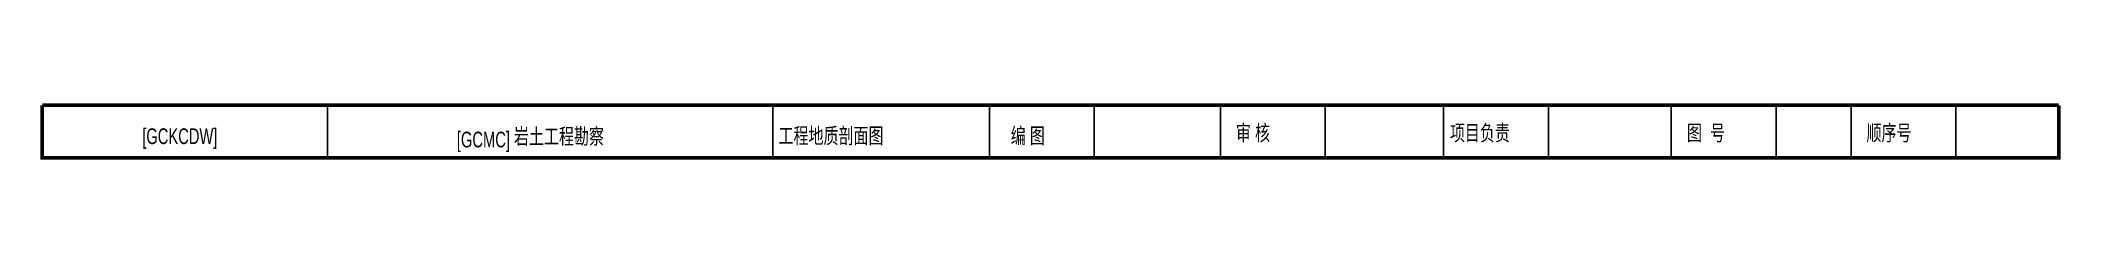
# Model space of a CAD drawing. Extents: x -385 to 0, y 0 to 10.
import ezdxf
from ezdxf.enums import TextEntityAlignment as Align

# ---------------------------------------------------------------- set-up
doc = ezdxf.new("R2010")
doc.units = 0
doc.header["$MEASUREMENT"] = 0
doc.layers.get('0').update_dxf_attribs({"linetype": 'CONTINUOUS'})
doc.styles.add('LZ_FONTS_FS', font='hxm.ttf', dxfattribs={"width": 0.7})

msp = doc.modelspace()

# ---------------------------------------------------------------- linework, layer by layer
at = {"ltscale": 0.5}
for p, q in [((-330.52, 10), (-330.52, 0)), ((-245.53, 10), (-245.53, 0)), ((-204.16, 10), (-204.16, 0)), ((-184.16, 10), (-184.16, 0)), ((-160.07, 10), (-160.07, 0)), ((-140.07, 10), (-140.07, 0)), ((-117.45, 10), (-117.45, 0)), ((-117.45, 10), (-117.45, 0)), ((-97.45, 10), (-97.45, 0)), ((-73.97, 10), (-73.97, 0)), ((-53.97, 10), (-53.97, 0)), ((-39.66, 10), (-39.66, 0)), ((-19.66, 10), (-19.66, 0))]:
    msp.add_line(p, q, dxfattribs=at)
at = {"ltscale": 0.5, "const_width": 0.7}
for points in [[(-385, 10), (-385, 0), (0, 0), (0, 10)], [(-385, 10), (0, 10)]]:
    msp.add_lwpolyline(points, dxfattribs=at)

# ---------------------------------------------------------------- texts
at = {"color": 3, "style": 'LZ_FONTS_FS', "width": 0.7}
msp.add_text('[GCKCDW]', height=3, dxfattribs=at).set_placement((-358.73, 2.6), align=Align.CENTER)
msp.add_text('[GCMC]', height=3, dxfattribs=at).set_placement((-295.7, 1.97), align=Align.RIGHT)
for s, p in [('岩土工程勘察', (-294.94, 2.59)), ('工程地质剖面图', (-244.43, 2.7)), ('编 图', (-200.09, 2.7)), ('审 核', (-157.1, 3.25)), ('项目负责', (-116.24, 3.23)), ('图  号', (-71, 3.25)), ('顺序号', (-36.7, 3.25))]:
    msp.add_text(s, height=3, dxfattribs=at).set_placement(p)

doc.saveas('drawing.dxf')
